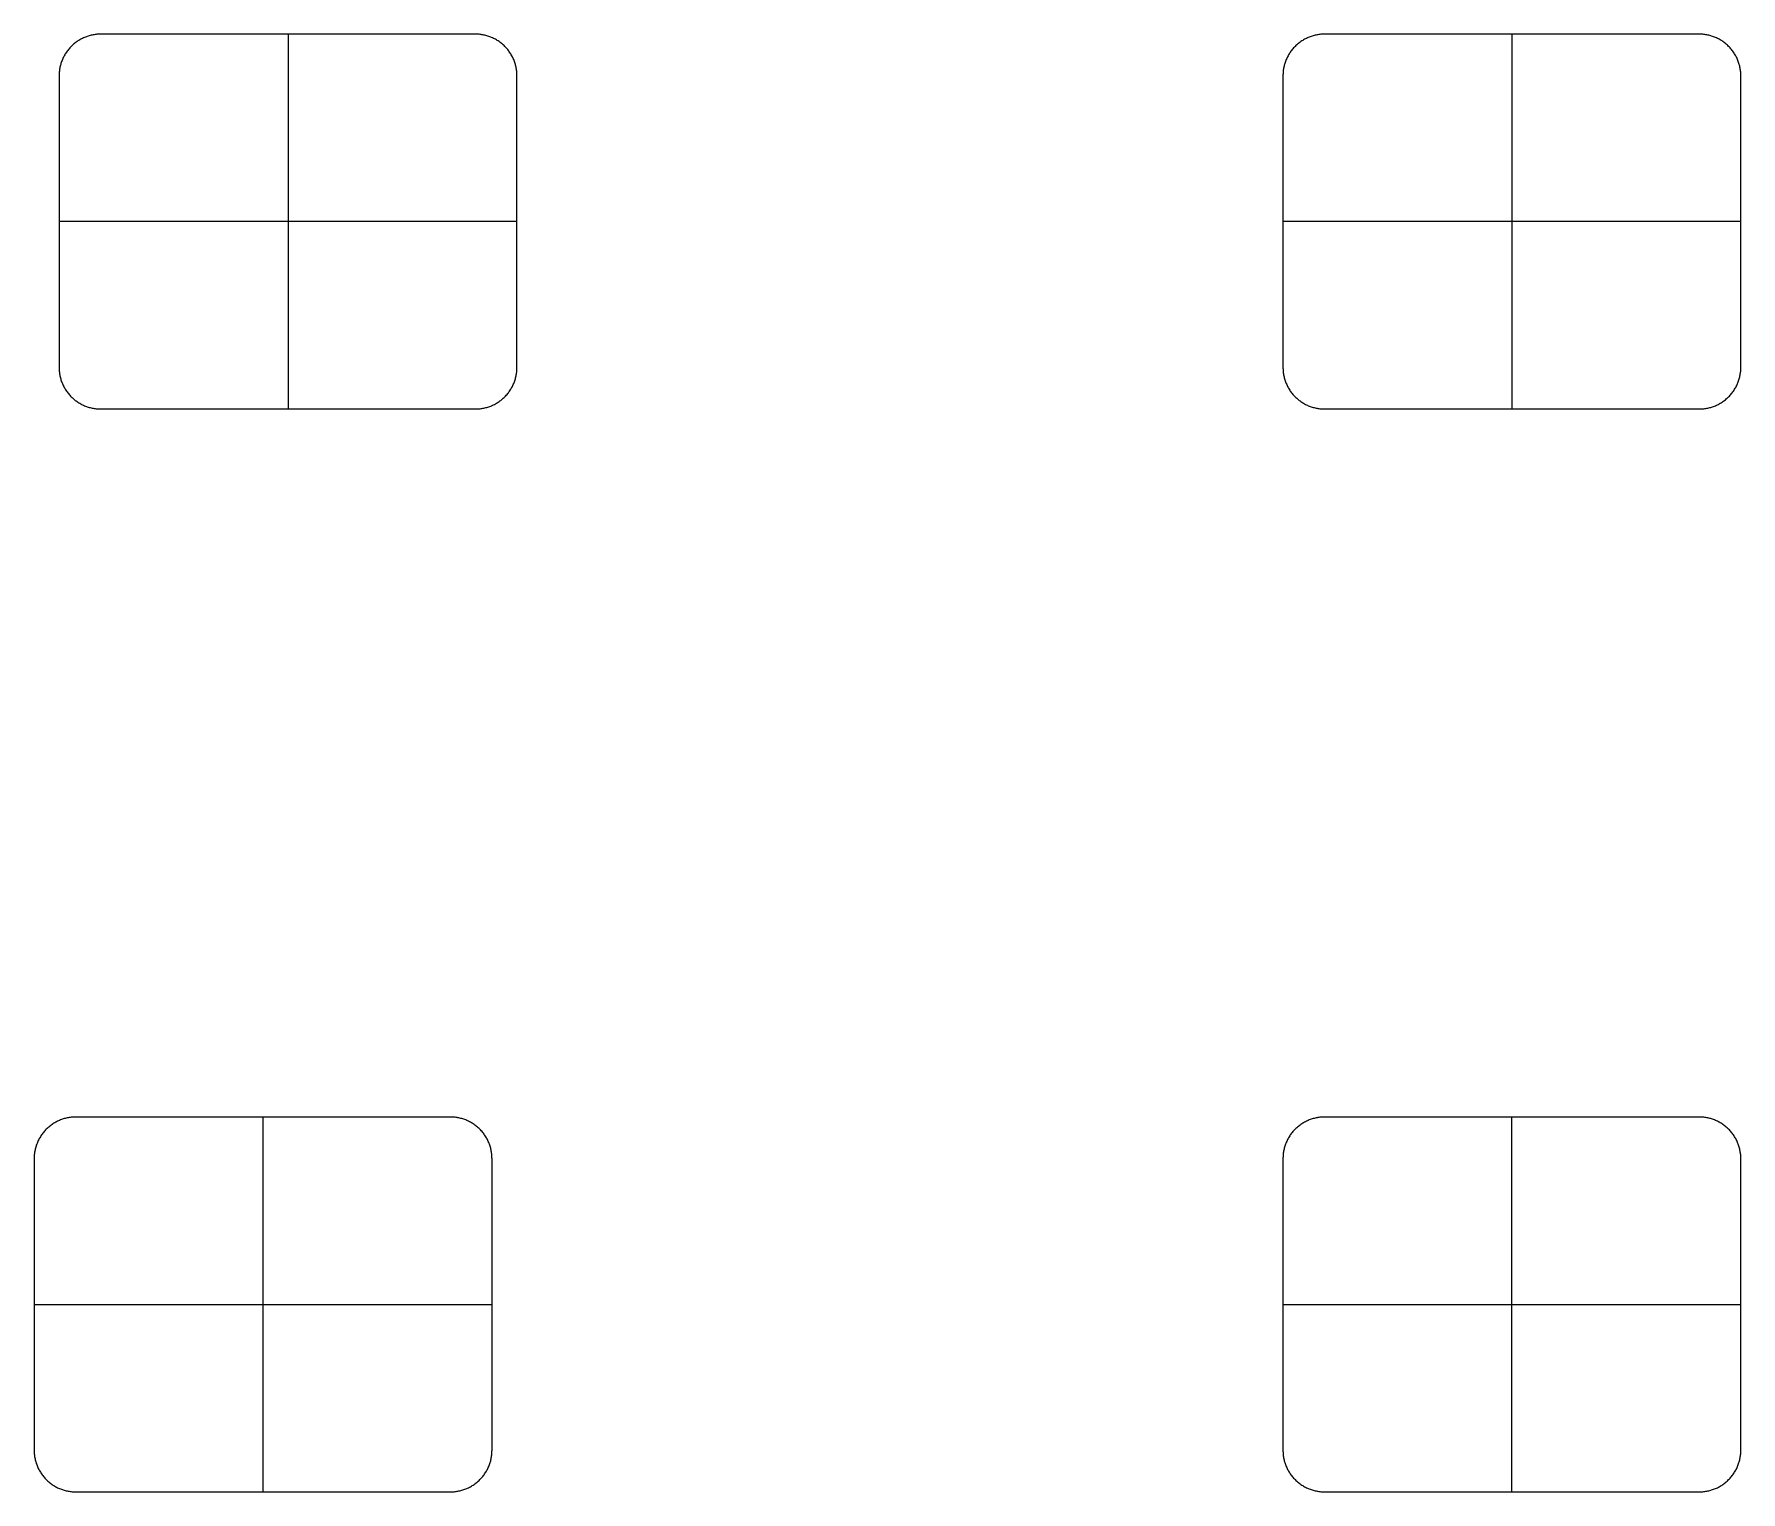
# Model space of a CAD drawing. Header units: millimetres. Extents: x -3003 to 2440, y -88 to 1748.
# Drawn here: x -2078.7 to -1668.7, y 158 to 508 of the extents above; entities that cross this region are included whole.
import ezdxf

# ---------------------------------------------------------------- set-up
doc = ezdxf.new("R2010")
doc.units = ezdxf.units.MM
doc.header["$MEASUREMENT"] = 0
doc.layers.add('LAID OUT PARTS', color=7, linetype='Continuous', true_color=0x000000)

msp = doc.modelspace()

# ---------------------------------------------------------------- linework, layer by layer
at = {"layer": 'LAID OUT PARTS'}
for p, q in [((-2017.7, 508, -6), (-2017.7, 418, -6)), ((-2017.7, 508), (-2017.7, 418)), ((-1723.7, 508, -6), (-1723.7, 418, -6)), ((-1723.7, 508), (-1723.7, 418)), ((-1962.7, 463, -6), (-2072.7, 463, -6)), ((-1962.7, 463), (-2072.7, 463)), ((-1668.7, 463, -6), (-1778.7, 463, -6)), ((-1668.7, 463), (-1778.7, 463)), ((-2023.7, 158, -6), (-2023.7, 248, -6)), ((-2023.7, 158), (-2023.7, 248)), ((-1723.7, 158, -6), (-1723.7, 248, -6)), ((-1723.7, 158), (-1723.7, 248)), ((-2078.7, 203, -6), (-1968.7, 203, -6)), ((-2078.7, 203), (-1968.7, 203)), ((-1778.7, 203, -6), (-1668.7, 203, -6)), ((-1778.7, 203), (-1668.7, 203))]:
    msp.add_line(p, q, dxfattribs=at)
for points in [[(-2062.7, 508, -6), (-2072.7, 508, -6), (-2072.7, 498, -6)], [(-2062.7, 508), (-2072.7, 508), (-2072.7, 498)], [(-2062.7, 508, -3), (-2072.7, 508, -3), (-2072.7, 498, -3)], [(-1962.7, 498, -6), (-1962.7, 508, -6), (-1972.7, 508, -6)], [(-1962.7, 498), (-1962.7, 508), (-1972.7, 508)], [(-1962.7, 498, -3), (-1962.7, 508, -3), (-1972.7, 508, -3)], [(-1768.7, 508, -6), (-1778.7, 508, -6), (-1778.7, 498, -6)], [(-1768.7, 508), (-1778.7, 508), (-1778.7, 498)], [(-1768.7, 508, -3), (-1778.7, 508, -3), (-1778.7, 498, -3)], [(-1668.7, 498, -6), (-1668.7, 508, -6), (-1678.7, 508, -6)], [(-1668.7, 498), (-1668.7, 508), (-1678.7, 508)], [(-1668.7, 498, -3), (-1668.7, 508, -3), (-1678.7, 508, -3)], [(-2072.7, 428, -6), (-2072.7, 418, -6), (-2062.7, 418, -6)], [(-2072.7, 428), (-2072.7, 418), (-2062.7, 418)], [(-2072.7, 428, -3), (-2072.7, 418, -3), (-2062.7, 418, -3)], [(-1972.7, 418, -6), (-1962.7, 418, -6), (-1962.7, 428, -6)], [(-1972.7, 418), (-1962.7, 418), (-1962.7, 428)], [(-1972.7, 418, -3), (-1962.7, 418, -3), (-1962.7, 428, -3)], [(-1778.7, 428, -6), (-1778.7, 418, -6), (-1768.7, 418, -6)], [(-1778.7, 428), (-1778.7, 418), (-1768.7, 418)], [(-1778.7, 428, -3), (-1778.7, 418, -3), (-1768.7, 418, -3)], [(-1678.7, 418, -6), (-1668.7, 418, -6), (-1668.7, 428, -6)], [(-1678.7, 418), (-1668.7, 418), (-1668.7, 428)], [(-1678.7, 418, -3), (-1668.7, 418, -3), (-1668.7, 428, -3)], [(-2068.7, 248, -6), (-2078.7, 248, -6), (-2078.7, 238, -6)], [(-2068.7, 248), (-2078.7, 248), (-2078.7, 238)], [(-2068.7, 248, -3), (-2078.7, 248, -3), (-2078.7, 238, -3)], [(-1968.7, 238, -6), (-1968.7, 248, -6), (-1978.7, 248, -6)], [(-1968.7, 238), (-1968.7, 248), (-1978.7, 248)], [(-1968.7, 238, -3), (-1968.7, 248, -3), (-1978.7, 248, -3)], [(-1768.7, 248, -6), (-1778.7, 248, -6), (-1778.7, 238, -6)], [(-1768.7, 248), (-1778.7, 248), (-1778.7, 238)], [(-1768.7, 248, -3), (-1778.7, 248, -3), (-1778.7, 238, -3)], [(-1668.7, 238, -6), (-1668.7, 248, -6), (-1678.7, 248, -6)], [(-1668.7, 238), (-1668.7, 248), (-1678.7, 248)], [(-1668.7, 238, -3), (-1668.7, 248, -3), (-1678.7, 248, -3)], [(-2078.7, 168, -6), (-2078.7, 158, -6), (-2068.7, 158, -6)], [(-2078.7, 168), (-2078.7, 158), (-2068.7, 158)], [(-2078.7, 168, -3), (-2078.7, 158, -3), (-2068.7, 158, -3)], [(-1978.7, 158, -6), (-1968.7, 158, -6), (-1968.7, 168, -6)], [(-1978.7, 158), (-1968.7, 158), (-1968.7, 168)], [(-1978.7, 158, -3), (-1968.7, 158, -3), (-1968.7, 168, -3)], [(-1778.7, 168, -6), (-1778.7, 158, -6), (-1768.7, 158, -6)], [(-1778.7, 168), (-1778.7, 158), (-1768.7, 158)], [(-1778.7, 168, -3), (-1778.7, 158, -3), (-1768.7, 158, -3)], [(-1678.7, 158, -6), (-1668.7, 158, -6), (-1668.7, 168, -6)], [(-1678.7, 158), (-1668.7, 158), (-1668.7, 168)], [(-1678.7, 158, -3), (-1668.7, 158, -3), (-1668.7, 168, -3)]]:
    msp.add_rational_spline(points, [1, 0.707106781187, 1], degree=2, dxfattribs=at)
for points in [[(-2069.77, 505.07, -6), (-2069.77, 505.07, -3), (-2069.77, 505.07)], [(-2062.7, 508, -6), (-2062.7, 508, -3), (-2062.7, 508)], [(-1972.7, 508, -6), (-2017.7, 508, -6), (-2062.7, 508, -6)], [(-1972.7, 508), (-2017.7, 508), (-2062.7, 508)], [(-1972.7, 508, -3), (-2017.7, 508, -3), (-2062.7, 508, -3)], [(-2017.7, 508, -6), (-2017.7, 508, -3), (-2017.7, 508)], [(-1972.7, 508, -6), (-1972.7, 508, -3), (-1972.7, 508)], [(-1965.63, 505.07, -6), (-1965.63, 505.07, -3), (-1965.63, 505.07)], [(-1775.77, 505.07, -6), (-1775.77, 505.07, -3), (-1775.77, 505.07)], [(-1678.7, 508, -6), (-1723.7, 508, -6), (-1768.7, 508, -6)], [(-1768.7, 508, -6), (-1768.7, 508, -3), (-1768.7, 508)], [(-1678.7, 508), (-1723.7, 508), (-1768.7, 508)], [(-1678.7, 508, -3), (-1723.7, 508, -3), (-1768.7, 508, -3)], [(-1723.7, 508, -6), (-1723.7, 508, -3), (-1723.7, 508)], [(-1678.7, 508, -6), (-1678.7, 508, -3), (-1678.7, 508)], [(-1671.63, 505.07, -6), (-1671.63, 505.07, -3), (-1671.63, 505.07)], [(-2072.7, 498, -6), (-2072.7, 498, -3), (-2072.7, 498)], [(-2072.7, 498, -6), (-2072.7, 463, -6), (-2072.7, 428, -6)], [(-2072.7, 498), (-2072.7, 463), (-2072.7, 428)], [(-2072.7, 498, -3), (-2072.7, 463, -3), (-2072.7, 428, -3)], [(-1962.7, 428, -6), (-1962.7, 463, -6), (-1962.7, 498, -6)], [(-1962.7, 498, -6), (-1962.7, 498, -3), (-1962.7, 498)], [(-1962.7, 428), (-1962.7, 463), (-1962.7, 498)], [(-1962.7, 428, -3), (-1962.7, 463, -3), (-1962.7, 498, -3)], [(-1778.7, 498, -6), (-1778.7, 498, -3), (-1778.7, 498)], [(-1778.7, 498, -6), (-1778.7, 463, -6), (-1778.7, 428, -6)], [(-1778.7, 498), (-1778.7, 463), (-1778.7, 428)], [(-1778.7, 498, -3), (-1778.7, 463, -3), (-1778.7, 428, -3)], [(-1668.7, 428, -6), (-1668.7, 463, -6), (-1668.7, 498, -6)], [(-1668.7, 498, -6), (-1668.7, 498, -3), (-1668.7, 498)], [(-1668.7, 428), (-1668.7, 463), (-1668.7, 498)], [(-1668.7, 428, -3), (-1668.7, 463, -3), (-1668.7, 498, -3)], [(-2072.7, 463, -6), (-2072.7, 463, -3), (-2072.7, 463)], [(-1962.7, 463, -6), (-1962.7, 463, -3), (-1962.7, 463)], [(-1778.7, 463, -6), (-1778.7, 463, -3), (-1778.7, 463)], [(-1668.7, 463, -6), (-1668.7, 463, -3), (-1668.7, 463)], [(-2072.7, 428, -6), (-2072.7, 428, -3), (-2072.7, 428)], [(-1962.7, 428, -6), (-1962.7, 428, -3), (-1962.7, 428)], [(-1778.7, 428, -6), (-1778.7, 428, -3), (-1778.7, 428)], [(-1668.7, 428, -6), (-1668.7, 428, -3), (-1668.7, 428)], [(-2069.77, 420.93, -6), (-2069.77, 420.93, -3), (-2069.77, 420.93)], [(-1965.63, 420.93, -6), (-1965.63, 420.93, -3), (-1965.63, 420.93)], [(-1775.77, 420.93, -6), (-1775.77, 420.93, -3), (-1775.77, 420.93)], [(-1671.63, 420.93, -6), (-1671.63, 420.93, -3), (-1671.63, 420.93)], [(-2062.7, 418, -6), (-2062.7, 418, -3), (-2062.7, 418)], [(-2062.7, 418, -6), (-2017.7, 418, -6), (-1972.7, 418, -6)], [(-2062.7, 418), (-2017.7, 418), (-1972.7, 418)], [(-2062.7, 418, -3), (-2017.7, 418, -3), (-1972.7, 418, -3)], [(-2017.7, 418, -6), (-2017.7, 418, -3), (-2017.7, 418)], [(-1972.7, 418, -6), (-1972.7, 418, -3), (-1972.7, 418)], [(-1768.7, 418, -6), (-1768.7, 418, -3), (-1768.7, 418)], [(-1768.7, 418, -6), (-1723.7, 418, -6), (-1678.7, 418, -6)], [(-1768.7, 418), (-1723.7, 418), (-1678.7, 418)], [(-1768.7, 418, -3), (-1723.7, 418, -3), (-1678.7, 418, -3)], [(-1723.7, 418, -6), (-1723.7, 418, -3), (-1723.7, 418)], [(-1678.7, 418, -6), (-1678.7, 418, -3), (-1678.7, 418)], [(-1978.7, 248, -6), (-2023.7, 248, -6), (-2068.7, 248, -6)], [(-2068.7, 248, -6), (-2068.7, 248, -3), (-2068.7, 248)], [(-1978.7, 248), (-2023.7, 248), (-2068.7, 248)], [(-1978.7, 248, -3), (-2023.7, 248, -3), (-2068.7, 248, -3)], [(-2023.7, 248, -6), (-2023.7, 248, -3), (-2023.7, 248)], [(-1978.7, 248, -6), (-1978.7, 248, -3), (-1978.7, 248)], [(-1678.7, 248, -6), (-1723.7, 248, -6), (-1768.7, 248, -6)], [(-1768.7, 248, -6), (-1768.7, 248, -3), (-1768.7, 248)], [(-1678.7, 248), (-1723.7, 248), (-1768.7, 248)], [(-1678.7, 248, -3), (-1723.7, 248, -3), (-1768.7, 248, -3)], [(-1723.7, 248, -6), (-1723.7, 248, -3), (-1723.7, 248)], [(-1678.7, 248, -6), (-1678.7, 248, -3), (-1678.7, 248)], [(-2075.77, 245.07, -6), (-2075.77, 245.07, -3), (-2075.77, 245.07)], [(-1971.63, 245.07, -6), (-1971.63, 245.07, -3), (-1971.63, 245.07)], [(-1775.77, 245.07, -6), (-1775.77, 245.07, -3), (-1775.77, 245.07)], [(-1671.63, 245.07, -6), (-1671.63, 245.07, -3), (-1671.63, 245.07)], [(-2078.7, 238, -6), (-2078.7, 238, -3), (-2078.7, 238)], [(-2078.7, 238, -6), (-2078.7, 203, -6), (-2078.7, 168, -6)], [(-2078.7, 238), (-2078.7, 203), (-2078.7, 168)], [(-2078.7, 238, -3), (-2078.7, 203, -3), (-2078.7, 168, -3)], [(-1968.7, 168, -6), (-1968.7, 203, -6), (-1968.7, 238, -6)], [(-1968.7, 238, -6), (-1968.7, 238, -3), (-1968.7, 238)], [(-1968.7, 168), (-1968.7, 203), (-1968.7, 238)], [(-1968.7, 168, -3), (-1968.7, 203, -3), (-1968.7, 238, -3)], [(-1778.7, 238, -6), (-1778.7, 238, -3), (-1778.7, 238)], [(-1778.7, 238, -6), (-1778.7, 203, -6), (-1778.7, 168, -6)], [(-1778.7, 238), (-1778.7, 203), (-1778.7, 168)], [(-1778.7, 238, -3), (-1778.7, 203, -3), (-1778.7, 168, -3)], [(-1668.7, 168, -6), (-1668.7, 203, -6), (-1668.7, 238, -6)], [(-1668.7, 238, -6), (-1668.7, 238, -3), (-1668.7, 238)], [(-1668.7, 168), (-1668.7, 203), (-1668.7, 238)], [(-1668.7, 168, -3), (-1668.7, 203, -3), (-1668.7, 238, -3)], [(-2078.7, 203, -6), (-2078.7, 203, -3), (-2078.7, 203)], [(-1968.7, 203, -6), (-1968.7, 203, -3), (-1968.7, 203)], [(-1778.7, 203, -6), (-1778.7, 203, -3), (-1778.7, 203)], [(-1668.7, 203, -6), (-1668.7, 203, -3), (-1668.7, 203)], [(-2078.7, 168, -6), (-2078.7, 168, -3), (-2078.7, 168)], [(-1968.7, 168, -6), (-1968.7, 168, -3), (-1968.7, 168)], [(-1778.7, 168, -6), (-1778.7, 168, -3), (-1778.7, 168)], [(-1668.7, 168, -6), (-1668.7, 168, -3), (-1668.7, 168)], [(-2075.77, 160.93, -6), (-2075.77, 160.93, -3), (-2075.77, 160.93)], [(-1971.63, 160.93, -6), (-1971.63, 160.93, -3), (-1971.63, 160.93)], [(-1775.77, 160.93, -6), (-1775.77, 160.93, -3), (-1775.77, 160.93)], [(-1671.63, 160.93, -6), (-1671.63, 160.93, -3), (-1671.63, 160.93)], [(-2068.7, 158, -6), (-2068.7, 158, -3), (-2068.7, 158)], [(-2068.7, 158, -6), (-2023.7, 158, -6), (-1978.7, 158, -6)], [(-2068.7, 158), (-2023.7, 158), (-1978.7, 158)], [(-2068.7, 158, -3), (-2023.7, 158, -3), (-1978.7, 158, -3)], [(-2023.7, 158, -6), (-2023.7, 158, -3), (-2023.7, 158)], [(-1978.7, 158, -6), (-1978.7, 158, -3), (-1978.7, 158)], [(-1768.7, 158, -6), (-1723.7, 158, -6), (-1678.7, 158, -6)], [(-1768.7, 158), (-1723.7, 158), (-1678.7, 158)], [(-1768.7, 158, -6), (-1768.7, 158, -3), (-1768.7, 158)], [(-1768.7, 158, -3), (-1723.7, 158, -3), (-1678.7, 158, -3)], [(-1723.7, 158, -6), (-1723.7, 158, -3), (-1723.7, 158)], [(-1678.7, 158, -6), (-1678.7, 158, -3), (-1678.7, 158)]]:
    msp.add_open_spline(points, degree=2, dxfattribs=at)

doc.saveas('drawing.dxf')
